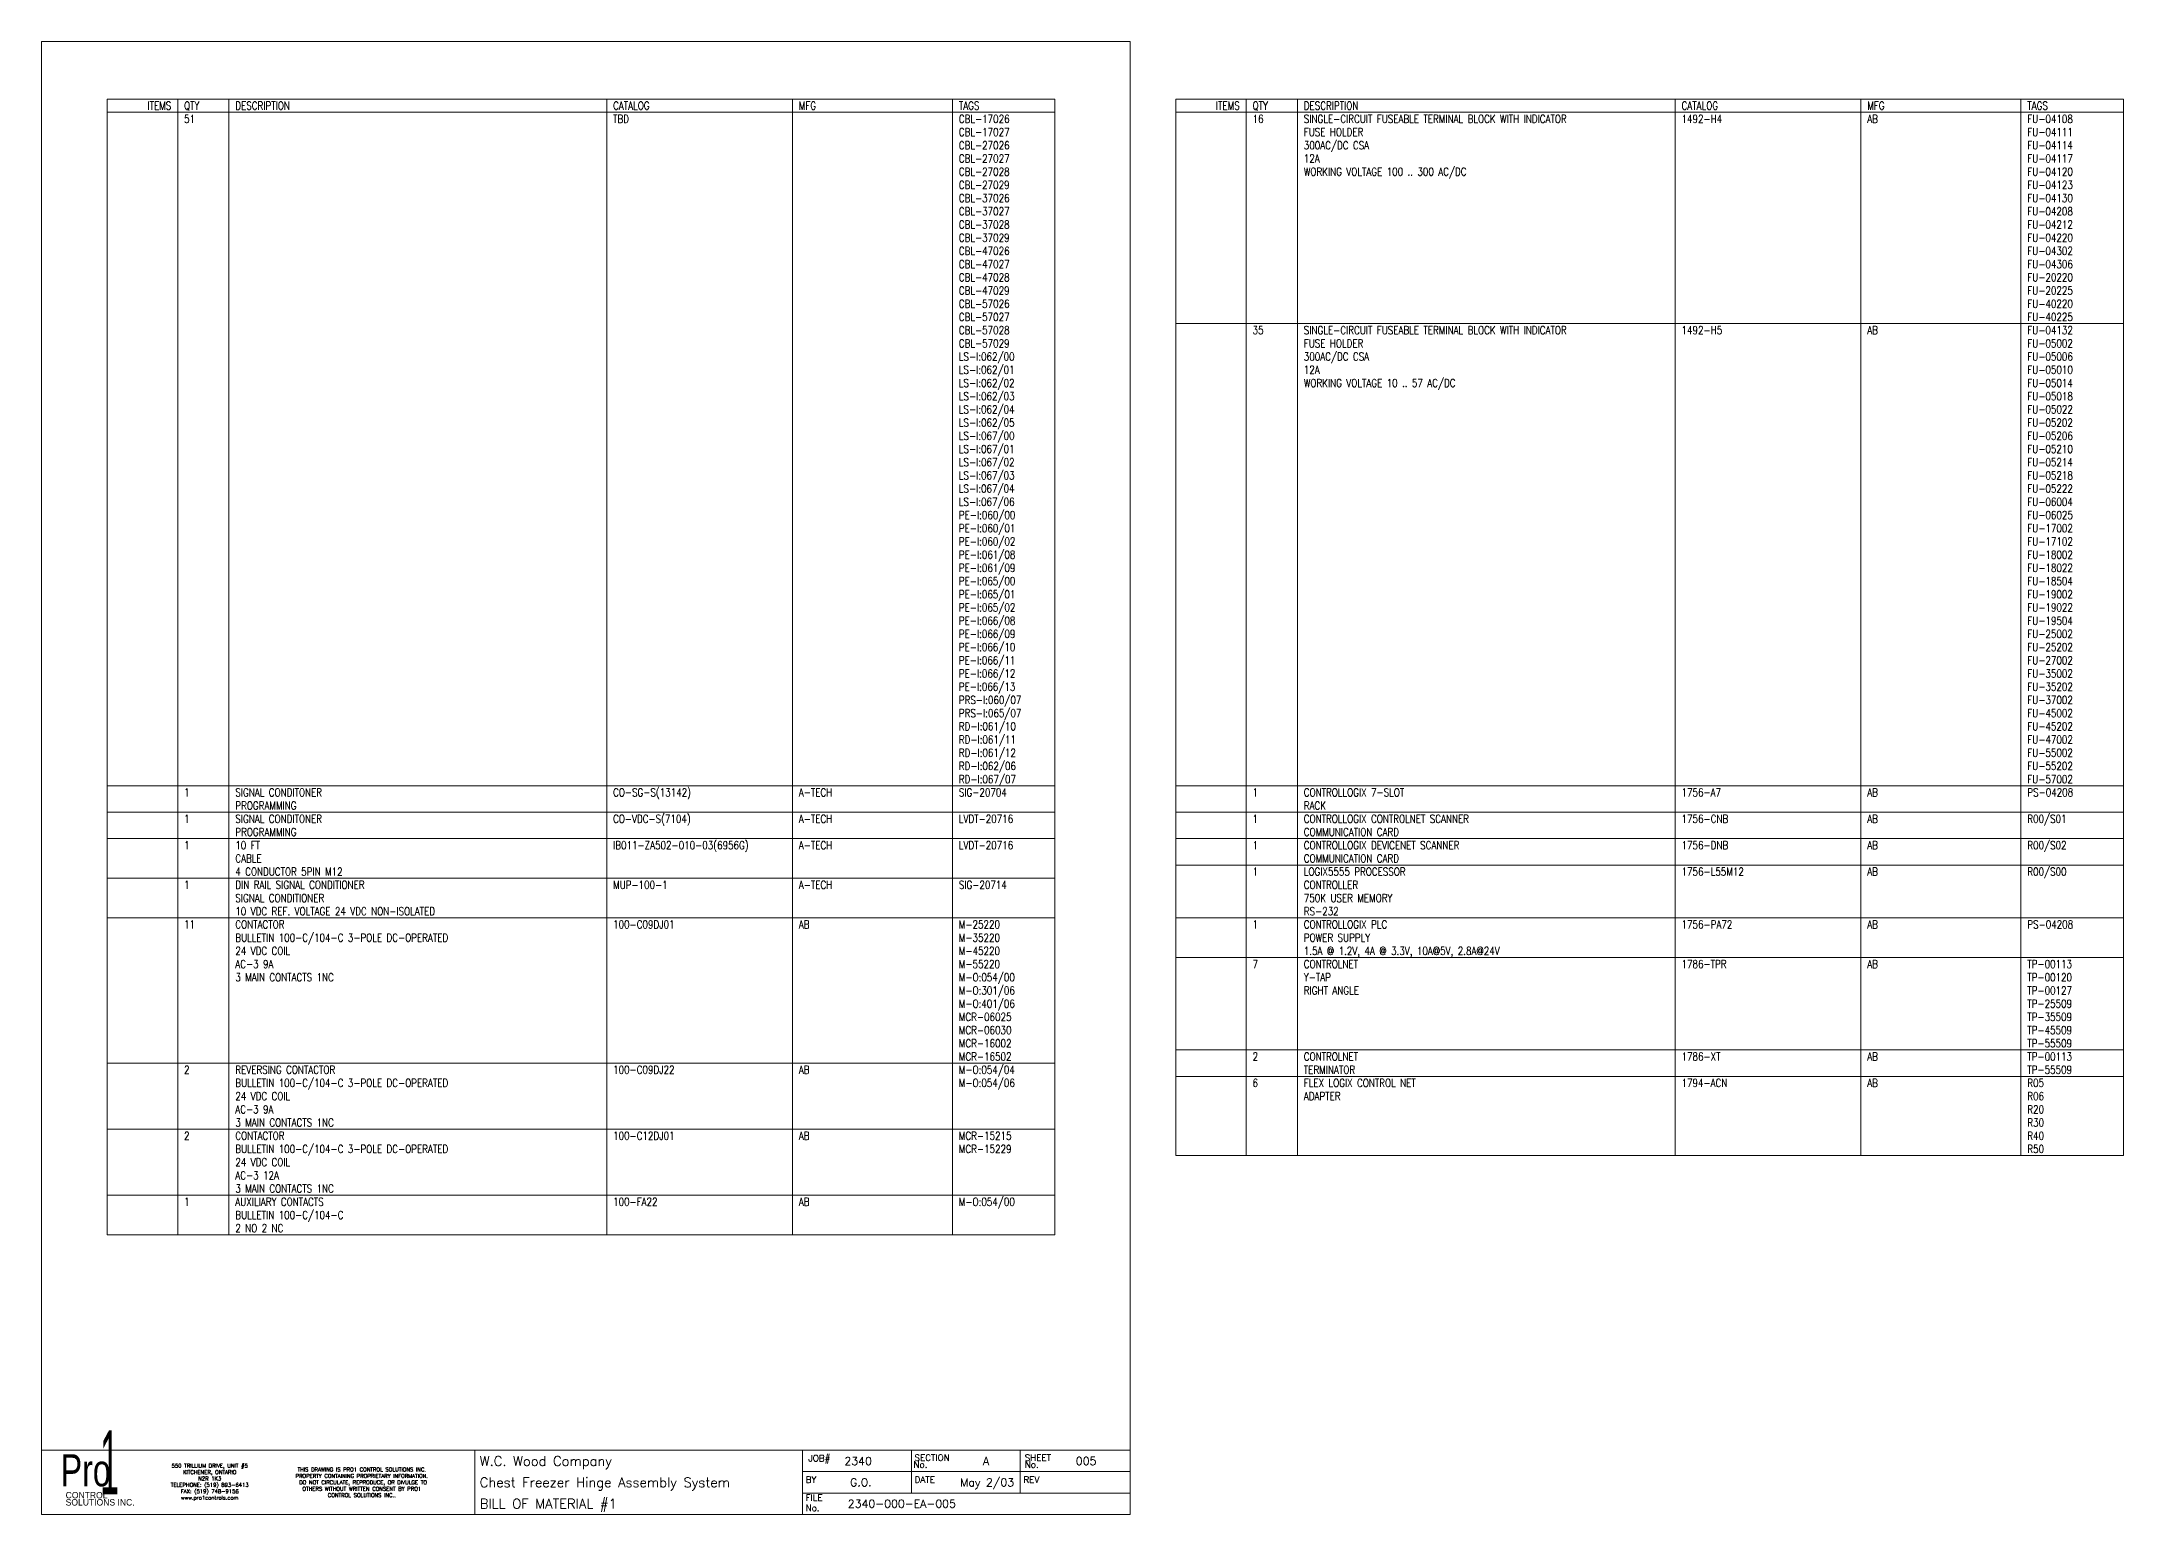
# Model space of a CAD drawing. Header units: inches. Extents: x 0 to 85.5, y -26.4 to 23.
# Drawn here: x 0 to 32.51, y 0 to 23 of the extents above; entities that cross this region are included whole.
import ezdxf
from ezdxf.enums import TextEntityAlignment as Align

# ---------------------------------------------------------------- set-up
doc = ezdxf.new("R2010")
doc.units = ezdxf.units.IN
doc.header["$MEASUREMENT"] = 0
doc.layers.get('0').update_dxf_attribs({"lineweight": 5})
for name, color, linetype, lineweight in [('BOARDER', 5, 'Continuous', 5), ('MISC', 2, 'Continuous', 5), ('Title_Block_Info', 2, 'Continuous', 5)]:
    doc.layers.add(name, color=color, linetype=linetype, lineweight=lineweight)
doc.styles.add('SIVAN', font='sivan.TTF', dxfattribs={"height": 1})
doc.styles.add('STACCO', font='STAC222N.TTF', dxfattribs={"height": 1})
doc.styles.get("Standard").update_dxf_attribs({"font": 'romans.shx'})
doc.styles.add('WD', font='romans.shx')

# ---------------------------------------------------------------- blocks, each defined once
blk = doc.blocks.new('TB_P')
at = {"color": 5}
blk.add_line((6.764, 0), (6.764, 1), dxfattribs=at)
at = {"color": 5, "linetype": 'Continuous'}
blk.add_line((15.283, 1), (15.283, 0.667), dxfattribs=at)
blk.add_lwpolyline([(0, 0), (17, 0), (17, 23), (0, 23)], close=True, dxfattribs=at)
at = {"layer": 'BOARDER', "linetype": 'Continuous'}
for p, q in [((0, 1), (17, 1)), ((0, 1), (0, 0)), ((11.882, 1), (11.882, 0.667)), ((11.882, 1), (11.882, 0)), ((11.882, 1), (11.882, 0)), ((11.882, 1), (11.882, 0)), ((13.583, 1), (13.583, 0.667)), ((11.882, 0.667), (17, 0.667)), ((13.583, 0.667), (13.583, 0.333)), ((15.283, 0.667), (15.283, 0.333)), ((11.882, 0.333), (17, 0.333))]:
    blk.add_line(p, q, dxfattribs=at)
at = {"color": 5, "char_height": 0.06, "attachment_point": 5, "style": 'WD'}
for s, insert, width in [('550 TRILLIUM DRIVE, UNIT #5\\PKITCHENER, ONTARIO\\PN2R 1K3\\PTELEPHONE: (519) 893-6413\\PFAX: (519) 748-9156\\Pwww.pro1controls.com', (2.625, 0.5), 1.804), ('THIS DRAWING IS PRO1 CONTROL SOLUTIONS INC. PROPERTY CONTAINING PROPRIETARY INFORMATION.  DO NOT CIRCULATE, REPRODUCE, OR DIVULGE TO OTHERS WITHOUT WRITTEN CONSENT BY PRO1 CONTROL SOLUTIONS INC..', (5, 0.5), 2.264)]:
    blk.add_mtext(s, dxfattribs=dict(at, insert=insert, width=width))
at = {"color": 2, "linetype": 'Continuous', "style": 'WD', "flags": 1}
for tag, p in [('REV1_NO', (1.734, 3.29)), ('REV1_BY', (7.303, 3.29)), ('REV1_DATE', (9.562, 3.29)), ('REV2_NO', (1.734, 3.04)), ('REV2_BY', (7.303, 3.04)), ('REV2_DATE', (9.562, 3.04)), ('REV3_NO', (1.734, 2.79)), ('REV4_NO', (1.734, 2.54)), ('REV3_BY', (7.303, 2.79)), ('REV4_BY', (7.303, 2.54)), ('REV3_DATE', (9.562, 2.79)), ('REV4_DATE', (9.562, 2.54)), ('REV5_NO', (1.734, 2.29)), ('REV5_BY', (7.303, 2.29)), ('REV5_DATE', (9.562, 2.29)), ('REV6_NO', (1.734, 2.04)), ('REV6_BY', (7.303, 2.04)), ('REV6_DATE', (9.562, 2.04)), ('REV7_NO', (1.734, 1.79)), ('REV7_BY', (7.303, 1.79)), ('REV7_DATE', (9.562, 1.79)), ('REV8_NO', (1.734, 1.54)), ('REV9_NO', (1.734, 1.29)), ('REV8_BY', (7.303, 1.54)), ('REV9_BY', (7.303, 1.29)), ('REV8_DATE', (9.562, 1.54)), ('REV9_DATE', (9.562, 1.29))]:
    blk.add_attdef(tag, text='', height=0.15, dxfattribs=at).set_placement(p, align=Align.MIDDLE_CENTER)
for tag, p in [('REV1_CHANGE', (2.292, 3.29)), ('REV2_CHANGE', (2.292, 3.04)), ('REV3_CHANGE', (2.292, 2.79)), ('REV4_CHANGE', (2.292, 2.54)), ('REV5_CHANGE', (2.292, 2.29)), ('REV6_CHANGE', (2.292, 2.04)), ('REV7_CHANGE', (2.292, 1.79)), ('REV8_CHANGE', (2.292, 1.54)), ('REV9_CHANGE', (2.292, 1.29))]:
    blk.add_attdef(tag, text='', height=0.15, dxfattribs=at).set_placement(p, align=Align.MIDDLE_LEFT)
at = {"layer": 'BOARDER', "lineweight": 0}
for s, height, style, width, p in [('1', 1, 'SIVAN', 0.4, (1.062, 0.812)), ('Pro', 0.5, 'STACCO', 0.75, (0.688, 0.688))]:
    blk.add_text(s, height=height, dxfattribs=dict(at, style=style, width=width)).set_placement(p, align=Align.MIDDLE_CENTER)
at = {"layer": 'BOARDER', "linetype": 'Continuous', "style": 'WD'}
for s, p in [('JOB#', (11.976, 0.827)), ('No.', (13.617, 0.729)), ('SECTION', (13.633, 0.835)), ('SHEET', (15.354, 0.834)), ('No.', (15.354, 0.729)), ('BY', (11.933, 0.493)), ('DATE', (13.634, 0.493)), ('REV', (15.334, 0.493)), ('FILE', (11.932, 0.21)), ('No.', (11.932, 0.052))]:
    blk.add_text(s, height=0.1, dxfattribs=at).set_placement(p)
at = {"layer": 'BOARDER', "lineweight": 0, "style": 'STACCO'}
for s, p in [('CONTROL', (0.375, 0.3)), ('SOLUTIONS INC.', (0.375, 0.188))]:
    blk.add_text(s, height=0.1, dxfattribs=at).set_placement(p, align=Align.MIDDLE_LEFT)
at = {"layer": 'Title_Block_Info', "ltscale": 0.1}
for tag, p in [('CUSTOMER', (6.842, 0.833)), ('JOB DESCRIPTION LINE', (6.842, 0.5)), ('DRAWING DESCRIPTION', (6.842, 0.167))]:
    blk.add_attdef(tag, text='', height=0.15, dxfattribs=at).set_placement(p, align=Align.MIDDLE_LEFT)
at = {"layer": 'Title_Block_Info', "ltscale": 0.1, "style": 'WD'}
for tag, p in [('JOB #', (12.752, 0.833)), ('SEC. NO.', (14.75, 0.833)), ('SHT. NO.', (16.312, 0.833)), ('NAME', (12.795, 0.5)), ('REV', (16.194, 0.5))]:
    blk.add_attdef(tag, text='', height=0.125, dxfattribs=at).set_placement(p, align=Align.MIDDLE_CENTER)
blk.add_attdef('DATE', text='', height=0.125, dxfattribs=at).set_placement((15.188, 0.5), align=Align.MIDDLE_RIGHT)
blk.add_attdef('FILE NUMBER', text='', height=0.125, dxfattribs=at).set_placement((12.591, 0.167), align=Align.MIDDLE_LEFT)

msp = doc.modelspace()

# ---------------------------------------------------------------- linework, layer by layer
for p, q in [((1.025, 22.103125), (1.025, 4.365625)), ((1.025, 22.103125), (15.825, 22.103125)), ((1.025, 21.896875), (15.825, 21.896875)), ((2.125, 22.103125), (2.125, 4.365625)), ((2.925, 22.103125), (2.925, 4.365625)), ((8.825, 22.103125), (8.825, 4.365625)), ((11.725, 22.103125), (11.725, 4.365625)), ((14.225, 22.103125), (14.225, 4.365625)), ((15.825, 22.103125), (15.825, 4.365625)), ((17.7125, 22.103125), (17.7125, 5.603125)), ((17.7125, 22.103125), (32.5125, 22.103125)), ((17.7125, 21.896875), (32.5125, 21.896875)), ((18.8125, 22.103125), (18.8125, 5.603125)), ((19.6125, 22.103125), (19.6125, 5.603125)), ((25.5125, 22.103125), (25.5125, 5.603125)), ((28.4125, 22.103125), (28.4125, 5.603125)), ((30.9125, 22.103125), (30.9125, 5.603125)), ((32.5125, 22.103125), (32.5125, 5.603125)), ((17.7125, 18.596875), (32.5125, 18.596875)), ((1.025, 11.378125), (15.825, 11.378125)), ((17.7125, 11.378125), (32.5125, 11.378125)), ((1.025, 10.965625), (15.825, 10.965625)), ((17.7125, 10.965625), (32.5125, 10.965625)), ((1.025, 10.553125), (15.825, 10.553125)), ((17.7125, 10.553125), (32.5125, 10.553125)), ((17.7125, 10.140625), (32.5125, 10.140625)), ((1.025, 9.934375), (15.825, 9.934375)), ((1.025, 9.315625), (15.825, 9.315625)), ((17.7125, 9.315625), (32.5125, 9.315625)), ((17.7125, 8.696875), (32.5125, 8.696875)), ((17.7125, 7.253125), (32.5125, 7.253125)), ((1.025, 7.046875), (15.825, 7.046875)), ((17.7125, 6.840625), (32.5125, 6.840625)), ((1.025, 6.015625), (15.825, 6.015625)), ((17.7125, 5.603125), (32.5125, 5.603125)), ((1.025, 4.984375), (15.825, 4.984375)), ((1.025, 4.365625), (15.825, 4.365625))]:
    msp.add_line(p, q)

# ---------------------------------------------------------------- block references
ref = msp.add_blockref('TB_P', (0, 0))
ref.add_attrib('CUSTOMER', 'W.C. Wood Company', dxfattribs={"layer": 'MISC', "ltscale": 0.1, "height": 0.15}).set_placement((6.842462, 0.833326), align=Align.MIDDLE_LEFT)
ref.add_attrib('JOB DESCRIPTION LINE', 'Chest Freezer Hinge Assembly System', dxfattribs={"layer": 'MISC', "ltscale": 0.1, "height": 0.15}).set_placement((6.842462, 0.5), align=Align.MIDDLE_LEFT)
ref.add_attrib('DRAWING DESCRIPTION', 'BILL OF MATERIAL #1', dxfattribs={"layer": 'MISC', "ltscale": 0.1, "height": 0.15}).set_placement((6.842462, 0.166666), align=Align.MIDDLE_LEFT)
ref.add_attrib('JOB #', '2340', dxfattribs={"layer": 'MISC', "ltscale": 0.1, "height": 0.125, "style": 'WD'}).set_placement((12.752201, 0.833326), align=Align.MIDDLE_CENTER)
ref.add_attrib('SEC. NO.', 'A', dxfattribs={"layer": 'MISC', "ltscale": 0.1, "height": 0.125, "style": 'WD'}).set_placement((14.75, 0.8334), align=Align.MIDDLE_CENTER)
ref.add_attrib('SHT. NO.', '005', dxfattribs={"layer": 'MISC', "ltscale": 0.1, "height": 0.125, "style": 'WD'}).set_placement((16.3125, 0.8334), align=Align.MIDDLE_CENTER)
ref.add_attrib('FILE NUMBER', '2340-000-EA-005', dxfattribs={"layer": 'MISC', "ltscale": 0.1, "height": 0.125, "style": 'WD'}).set_placement((12.591272, 0.166667), align=Align.MIDDLE_LEFT)
ref.add_attrib('NAME', 'G.O.', dxfattribs={"layer": 'MISC', "ltscale": 0.1, "height": 0.125, "style": 'WD'}).set_placement((12.795143, 0.499926), align=Align.MIDDLE_CENTER)
ref.add_attrib('DATE', 'May 2/03', dxfattribs={"layer": 'MISC', "ltscale": 0.1, "height": 0.125, "style": 'WD'}).set_placement((15.1875, 0.5), align=Align.MIDDLE_RIGHT)

# ---------------------------------------------------------------- texts
at = {"layer": 'MISC', "width": 0.8}
for p in [(2.025, 21.9375), (18.7125, 21.9375)]:
    msp.add_text('ITEMS', height=0.125, dxfattribs=at).set_placement(p, align=Align.RIGHT)
for s, p in [('QTY', (2.225, 21.9375)), ('51', (2.225, 21.73125)), ('DESCRIPTION', (3.025, 21.9375)), ('TBD', (8.925, 21.73125)), ('CATALOG', (8.925, 21.9375)), ('MFG', (11.825, 21.9375)), ('TAGS', (14.325, 21.9375)), ('CBL-17026', (14.325, 21.73125)), ('QTY', (18.9125, 21.9375)), ('16', (18.9125, 21.73125)), ('SINGLE-CIRCUIT FUSEABLE TERMINAL BLOCK WITH INDICATOR', (19.7125, 21.73125)), ('DESCRIPTION', (19.7125, 21.9375)), ('CATALOG', (25.6125, 21.9375)), ('1492-H4', (25.6125, 21.73125)), ('AB', (28.5125, 21.73125)), ('MFG', (28.5125, 21.9375)), ('TAGS', (31.0125, 21.9375)), ('FU-04108', (31.0125, 21.73125)), ('CBL-17027', (14.325, 21.525)), ('300AC/DC CSA', (19.7125, 21.31875)), ('FUSE HOLDER', (19.7125, 21.525)), ('FU-04111', (31.0125, 21.525)), ('CBL-27026', (14.325, 21.31875)), ('CBL-27027', (14.325, 21.1125)), ('12A', (19.7125, 21.1125)), ('FU-04114', (31.0125, 21.31875)), ('FU-04117', (31.0125, 21.1125)), ('CBL-27028', (14.325, 20.90625)), ('CBL-27029', (14.325, 20.7)), ('WORKING VOLTAGE 100 .. 300 AC/DC', (19.7125, 20.90625)), ('FU-04120', (31.0125, 20.90625)), ('FU-04123', (31.0125, 20.7)), ('CBL-37026', (14.325, 20.49375)), ('FU-04130', (31.0125, 20.49375)), ('CBL-37027', (14.325, 20.2875)), ('CBL-37028', (14.325, 20.08125)), ('FU-04208', (31.0125, 20.2875)), ('FU-04212', (31.0125, 20.08125)), ('CBL-37029', (14.325, 19.875)), ('FU-04220', (31.0125, 19.875)), ('CBL-47026', (14.325, 19.66875)), ('CBL-47027', (14.325, 19.4625)), ('FU-04302', (31.0125, 19.66875)), ('FU-04306', (31.0125, 19.4625)), ('CBL-47028', (14.325, 19.25625)), ('FU-20220', (31.0125, 19.25625)), ('CBL-47029', (14.325, 19.05)), ('CBL-57026', (14.325, 18.84375)), ('FU-20225', (31.0125, 19.05)), ('FU-40220', (31.0125, 18.84375)), ('CBL-57027', (14.325, 18.6375)), ('CBL-57028', (14.325, 18.43125)), ('35', (18.9125, 18.43125)), ('SINGLE-CIRCUIT FUSEABLE TERMINAL BLOCK WITH INDICATOR', (19.7125, 18.43125)), ('1492-H5', (25.6125, 18.43125)), ('AB', (28.5125, 18.43125)), ('FU-40225', (31.0125, 18.6375)), ('FU-04132', (31.0125, 18.43125)), ('CBL-57029', (14.325, 18.225)), ('FUSE HOLDER', (19.7125, 18.225)), ('FU-05002', (31.0125, 18.225)), ('LS-I:062/00', (14.325, 18.01875)), ('LS-I:062/01', (14.325, 17.8125)), ('300AC/DC CSA', (19.7125, 18.01875)), ('12A', (19.7125, 17.8125)), ('FU-05006', (31.0125, 18.01875)), ('FU-05010', (31.0125, 17.8125)), ('LS-I:062/02', (14.325, 17.60625)), ('WORKING VOLTAGE 10 .. 57 AC/DC', (19.7125, 17.60625)), ('FU-05014', (31.0125, 17.60625)), ('LS-I:062/03', (14.325, 17.4)), ('LS-I:062/04', (14.325, 17.19375)), ('FU-05018', (31.0125, 17.4)), ('FU-05022', (31.0125, 17.19375)), ('LS-I:062/05', (14.325, 16.9875)), ('LS-I:067/00', (14.325, 16.78125)), ('FU-05202', (31.0125, 16.9875)), ('LS-I:067/01', (14.325, 16.575)), ('FU-05206', (31.0125, 16.78125)), ('FU-05210', (31.0125, 16.575)), ('LS-I:067/02', (14.325, 16.36875)), ('LS-I:067/03', (14.325, 16.1625)), ('FU-05214', (31.0125, 16.36875)), ('FU-05218', (31.0125, 16.1625)), ('LS-I:067/04', (14.325, 15.95625)), ('FU-05222', (31.0125, 15.95625)), ('LS-I:067/06', (14.325, 15.75)), ('PE-I:060/00', (14.325, 15.54375)), ('FU-06004', (31.0125, 15.75)), ('FU-06025', (31.0125, 15.54375)), ('PE-I:060/01', (14.325, 15.3375)), ('FU-17002', (31.0125, 15.3375)), ('PE-I:060/02', (14.325, 15.13125)), ('PE-I:061/08', (14.325, 14.925)), ('FU-17102', (31.0125, 15.13125)), ('FU-18002', (31.0125, 14.925)), ('PE-I:061/09', (14.325, 14.71875)), ('PE-I:065/00', (14.325, 14.5125)), ('FU-18022', (31.0125, 14.71875)), ('FU-18504', (31.0125, 14.5125)), ('PE-I:065/01', (14.325, 14.30625)), ('FU-19002', (31.0125, 14.30625)), ('PE-I:065/02', (14.325, 14.1)), ('PE-I:066/08', (14.325, 13.89375)), ('FU-19022', (31.0125, 14.1)), ('FU-19504', (31.0125, 13.89375)), ('PE-I:066/09', (14.325, 13.6875)), ('FU-25002', (31.0125, 13.6875)), ('PE-I:066/10', (14.325, 13.48125)), ('PE-I:066/11', (14.325, 13.275)), ('FU-25202', (31.0125, 13.48125)), ('FU-27002', (31.0125, 13.275)), ('PE-I:066/12', (14.325, 13.06875)), ('PE-I:066/13', (14.325, 12.8625)), ('FU-35002', (31.0125, 13.06875)), ('PRS-I:060/07', (14.325, 12.65625)), ('FU-35202', (31.0125, 12.8625)), ('FU-37002', (31.0125, 12.65625)), ('PRS-I:065/07', (14.325, 12.45)), ('RD-I:061/10', (14.325, 12.24375)), ('FU-45002', (31.0125, 12.45)), ('FU-45202', (31.0125, 12.24375)), ('RD-I:061/11', (14.325, 12.0375)), ('FU-47002', (31.0125, 12.0375)), ('RD-I:061/12', (14.325, 11.83125)), ('RD-I:062/06', (14.325, 11.625)), ('FU-55002', (31.0125, 11.83125)), ('FU-55202', (31.0125, 11.625)), ('RD-I:067/07', (14.325, 11.41875)), ('FU-57002', (31.0125, 11.41875)), ('1', (2.225, 11.2125)), ('SIGNAL CONDITONER', (3.025, 11.2125)), ('PROGRAMMING', (3.025, 11.00625)), ('CO-SG-S(13142)', (8.925, 11.2125)), ('A-TECH', (11.825, 11.2125)), ('SIG-20704', (14.325, 11.2125)), ('1', (18.9125, 11.2125)), ('CONTROLLOGIX 7-SLOT', (19.7125, 11.2125)), ('RACK', (19.7125, 11.00625)), ('1756-A7', (25.6125, 11.2125)), ('AB', (28.5125, 11.2125)), ('PS-04208', (31.0125, 11.2125)), ('1', (2.225, 10.8)), ('SIGNAL CONDITONER', (3.025, 10.8)), ('CO-VDC-S(7104)', (8.925, 10.8)), ('A-TECH', (11.825, 10.8)), ('LVDT-20716', (14.325, 10.8)), ('1', (18.9125, 10.8)), ('CONTROLLOGIX CONTROLNET SCANNER', (19.7125, 10.8)), ('1756-CNB', (25.6125, 10.8)), ('AB', (28.5125, 10.8)), ('R00/S01', (31.0125, 10.8)), ('1', (2.225, 10.3875)), ('PROGRAMMING', (3.025, 10.59375)), ('10 FT', (3.025, 10.3875)), ('IB011-ZA502-010-03(6956G)', (8.925, 10.3875)), ('A-TECH', (11.825, 10.3875)), ('LVDT-20716', (14.325, 10.3875)), ('1', (18.9125, 10.3875)), ('COMMUNICATION CARD', (19.7125, 10.59375)), ('CONTROLLOGIX DEVICENET SCANNER', (19.7125, 10.3875)), ('1756-DNB', (25.6125, 10.3875)), ('AB', (28.5125, 10.3875)), ('R00/S02', (31.0125, 10.3875)), ('CABLE', (3.025, 10.18125)), ('4 CONDUCTOR 5PIN M12', (3.025, 9.975)), ('1', (18.9125, 9.975)), ('COMMUNICATION CARD', (19.7125, 10.18125)), ('LOGIX5555 PROCESSOR', (19.7125, 9.975)), ('1756-L55M12', (25.6125, 9.975)), ('AB', (28.5125, 9.975)), ('R00/S00', (31.0125, 9.975)), ('1', (2.225, 9.76875)), ('DIN RAIL SIGNAL CONDITIONER', (3.025, 9.76875)), ('MUP-100-1', (8.925, 9.76875)), ('A-TECH', (11.825, 9.76875)), ('SIG-20714', (14.325, 9.76875)), ('CONTROLLER', (19.7125, 9.76875)), ('SIGNAL CONDITIONER', (3.025, 9.5625)), ('10 VDC REF. VOLTAGE 24 VDC NON-ISOLATED', (3.025, 9.35625)), ('750K USER MEMORY', (19.7125, 9.5625)), ('RS-232', (19.7125, 9.35625)), ('11', (2.225, 9.15)), ('CONTACTOR', (3.025, 9.15)), ('100-C09DJ01', (8.925, 9.15)), ('AB', (11.825, 9.15)), ('M-25220', (14.325, 9.15)), ('1', (18.9125, 9.15)), ('CONTROLLOGIX PLC', (19.7125, 9.15)), ('1756-PA72', (25.6125, 9.15)), ('AB', (28.5125, 9.15)), ('PS-04208', (31.0125, 9.15)), ('24 VDC COIL', (3.025, 8.7375)), ('BULLETIN 100-C/104-C 3-POLE DC-OPERATED', (3.025, 8.94375)), ('M-35220', (14.325, 8.94375)), ('M-45220', (14.325, 8.7375)), ('POWER SUPPLY', (19.7125, 8.94375)), ('1.5A @ 1.2V, 4A @ 3.3V, 10A@5V, 2.8A@24V', (19.7125, 8.7375)), ('AC-3 9A', (3.025, 8.53125)), ('M-55220', (14.325, 8.53125)), ('M-O:054/00', (14.325, 8.325)), ('7', (18.9125, 8.53125)), ('CONTROLNET', (19.7125, 8.53125)), ('1786-TPR', (25.6125, 8.53125)), ('AB', (28.5125, 8.53125)), ('TP-00113', (31.0125, 8.53125)), ('3 MAIN CONTACTS 1NC', (3.025, 8.325)), ('M-O:301/06', (14.325, 8.11875)), ('Y-TAP', (19.7125, 8.325)), ('RIGHT ANGLE', (19.7125, 8.11875)), ('TP-00120', (31.0125, 8.325)), ('TP-00127', (31.0125, 8.11875)), ('M-O:401/06', (14.325, 7.9125)), ('MCR-06025', (14.325, 7.70625)), ('TP-25509', (31.0125, 7.9125)), ('TP-35509', (31.0125, 7.70625)), ('MCR-06030', (14.325, 7.5)), ('TP-45509', (31.0125, 7.5)), ('MCR-16002', (14.325, 7.29375)), ('MCR-16502', (14.325, 7.0875)), ('2', (18.9125, 7.0875)), ('CONTROLNET', (19.7125, 7.0875)), ('1786-XT', (25.6125, 7.0875)), ('AB', (28.5125, 7.0875)), ('TP-55509', (31.0125, 7.29375)), ('TP-00113', (31.0125, 7.0875)), ('2', (2.225, 6.88125)), ('REVERSING CONTACTOR', (3.025, 6.88125)), ('100-C09DJ22', (8.925, 6.88125)), ('AB', (11.825, 6.88125)), ('M-O:054/04', (14.325, 6.88125)), ('TERMINATOR', (19.7125, 6.88125)), ('TP-55509', (31.0125, 6.88125)), ('24 VDC COIL', (3.025, 6.46875)), ('BULLETIN 100-C/104-C 3-POLE DC-OPERATED', (3.025, 6.675)), ('M-O:054/06', (14.325, 6.675)), ('6', (18.9125, 6.675)), ('ADAPTER', (19.7125, 6.46875)), ('FLEX LOGIX CONTROL NET', (19.7125, 6.675)), ('1794-ACN', (25.6125, 6.675)), ('AB', (28.5125, 6.675)), ('R05', (31.0125, 6.675)), ('R06', (31.0125, 6.46875)), ('AC-3 9A', (3.025, 6.2625)), ('3 MAIN CONTACTS 1NC', (3.025, 6.05625)), ('R20', (31.0125, 6.2625)), ('R30', (31.0125, 6.05625)), ('2', (2.225, 5.85)), ('CONTACTOR', (3.025, 5.85)), ('100-C12DJ01', (8.925, 5.85)), ('AB', (11.825, 5.85)), ('MCR-15215', (14.325, 5.85)), ('R40', (31.0125, 5.85)), ('24 VDC COIL', (3.025, 5.4375)), ('BULLETIN 100-C/104-C 3-POLE DC-OPERATED', (3.025, 5.64375)), ('MCR-15229', (14.325, 5.64375)), ('R50', (31.0125, 5.64375)), ('AC-3 12A', (3.025, 5.23125)), ('1', (2.225, 4.81875)), ('AUXILIARY CONTACTS', (3.025, 4.81875)), ('3 MAIN CONTACTS 1NC', (3.025, 5.025)), ('100-FA22', (8.925, 4.81875)), ('AB', (11.825, 4.81875)), ('M-O:054/00', (14.325, 4.81875)), ('BULLETIN 100-C/104-C', (3.025, 4.6125)), ('2 NO 2 NC', (3.025, 4.40625))]:
    msp.add_text(s, height=0.125, dxfattribs=at).set_placement(p)

doc.saveas('drawing.dxf')
